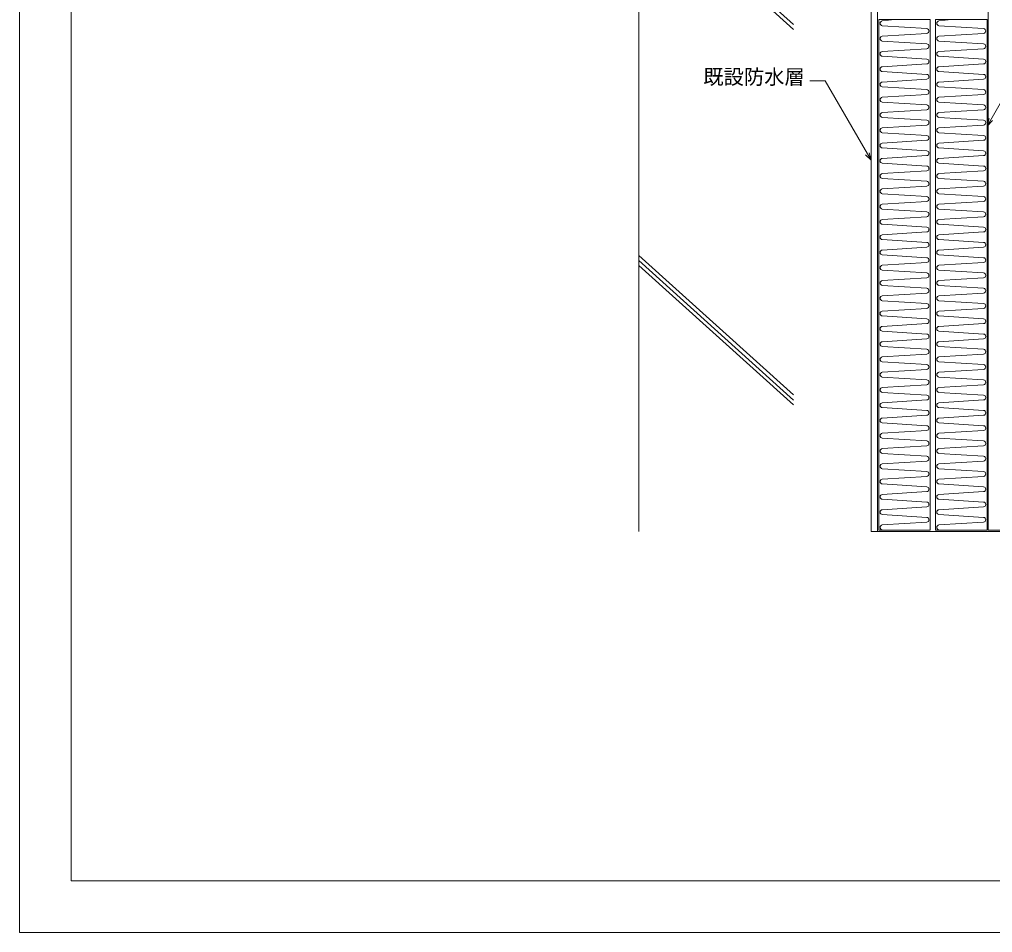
# Model space of a CAD drawing. Units: millimetres, scale not verified. Extents: x -840 to 840, y -594 to 594.
# Drawn here: x -840 to -85, y -594 to 114 of the extents above; entities that cross this region are included whole.
import ezdxf
from ezdxf.enums import TextEntityAlignment as Align

# ---------------------------------------------------------------- set-up
doc = ezdxf.new("R2010")
doc.units = ezdxf.units.MM
doc.header["$LTSCALE"] = 2
for name, color, linetype, lineweight in [('0-0_輪郭線', 2, 'Continuous', 9), ('0-1_図面枠', 7, 'Continuous', 9), ('0-2_文字', 5, 'Continuous', 9), ('0-6_寸法線', 7, 'Continuous', 9), ('0-7_躯体', 7, 'Continuous', 9), ('0-8_断熱材', 4, 'Continuous', 9), ('0-F_緩衝フォーム', 7, 'Continuous', 9)]:
    doc.layers.add(name, color=color, linetype=linetype, lineweight=lineweight)
doc.styles.add('ＭＳ ゴシック', font='')
doc.styles.get('ＭＳ ゴシック').set_extended_font_data('MS Gothic')

msp = doc.modelspace()

# ---------------------------------------------------------------- linework, layer by layer
at = {"layer": '0-0_輪郭線'}
msp.add_lwpolyline([(800, 554), (-800, 554), (-800, -554), (800, -554)], close=True, dxfattribs=at)
at = {"layer": '0-1_図面枠'}
msp.add_lwpolyline([(840, -594), (840, 594), (-840, 594), (-840, -594)], close=True, dxfattribs=at)
at = {"layer": '0-6_寸法線'}
msp.add_line((-89.365, 31.487), (-45.22, 107.948), dxfattribs=at)
for points in [[(-179.365, 4.866), (-214.911, 66.434), (-226.911, 66.434)], [(-85.122, 35.729), (-89.365, 31.487), (-87.812, 37.282)], [(-183.607, 9.108), (-179.365, 4.866), (-180.918, 10.661)]]:
    msp.add_lwpolyline(points, dxfattribs=at)
at = {"layer": '0-7_躯体'}
for p, q in [((-359.365, 287.064), (-359.365, -282.936)), ((-359.407, 214.448), (-239.365, 106.398)), ((-359.365, 218.268), (-239.365, 110.191)), ((-179.365, 120.064), (-179.365, -282.936)), ((-174.365, 120.064), (-174.365, -282.936)), ((-359.431, -69.028), (-239.365, -177.055)), ((-359.365, -72.936), (-239.365, -181.013)), ((-359.407, -76.756), (-239.365, -184.806)), ((-179.365, -282.936), (420.635, -282.936))]:
    msp.add_line(p, q, dxfattribs=at)
at = {"layer": '0-8_断熱材'}
for p, q in [((-160.865, 114.064), (-170.643, 112.981)), ((-116.865, 114.064), (-126.643, 112.981)), ((-136.086, 107.058), (-170.643, 109.225)), ((-92.086, 107.058), (-126.643, 109.225)), ((-136.086, 103.302), (-170.643, 101.135)), ((-92.086, 103.302), (-126.643, 101.135)), ((-136.086, 95.212), (-170.643, 97.379)), ((-136.086, 91.456), (-170.643, 89.289)), ((-92.086, 95.212), (-126.643, 97.379)), ((-92.086, 91.456), (-126.643, 89.289)), ((-136.086, 83.367), (-170.643, 85.534)), ((-92.086, 83.367), (-126.643, 85.534)), ((-136.086, 79.611), (-170.643, 77.444)), ((-92.086, 79.611), (-126.643, 77.444)), ((-136.086, 71.521), (-170.643, 73.688)), ((-92.086, 71.521), (-126.643, 73.688)), ((-136.086, 67.765), (-170.643, 65.598)), ((-136.086, 59.675), (-170.643, 61.842)), ((-92.086, 67.765), (-126.643, 65.598)), ((-92.086, 59.675), (-126.643, 61.842)), ((-136.086, 55.92), (-170.643, 53.753)), ((-92.086, 55.92), (-126.643, 53.753)), ((-136.086, 47.83), (-170.643, 49.997)), ((-92.086, 47.83), (-126.643, 49.997)), ((-136.086, 44.074), (-170.643, 41.907)), ((-136.086, 35.984), (-170.643, 38.151)), ((-92.086, 44.074), (-126.643, 41.907)), ((-92.086, 35.984), (-126.643, 38.151)), ((-136.086, 32.228), (-170.643, 30.061)), ((-92.086, 32.228), (-126.643, 30.061)), ((-136.086, 24.139), (-170.643, 26.306)), ((-92.086, 24.139), (-126.643, 26.306)), ((-136.086, 20.383), (-170.643, 18.216)), ((-92.086, 20.383), (-126.643, 18.216)), ((-136.086, 12.293), (-170.643, 14.46)), ((-136.086, 8.537), (-170.643, 6.37)), ((-92.086, 12.293), (-126.643, 14.46)), ((-92.086, 8.537), (-126.643, 6.37)), ((-136.086, 0.447), (-170.643, 2.614)), ((-92.086, 0.447), (-126.643, 2.614)), ((-136.086, -3.308), (-170.643, -5.476)), ((-92.086, -3.308), (-126.643, -5.476)), ((-136.086, -11.398), (-170.643, -9.231)), ((-92.086, -11.398), (-126.643, -9.231)), ((-136.086, -15.154), (-170.643, -17.321)), ((-136.086, -23.244), (-170.643, -21.077)), ((-92.086, -15.154), (-126.643, -17.321)), ((-92.086, -23.244), (-126.643, -21.077)), ((-136.086, -27), (-170.643, -29.167)), ((-92.086, -27), (-126.643, -29.167)), ((-136.086, -35.09), (-170.643, -32.922)), ((-92.086, -35.09), (-126.643, -32.922)), ((-136.086, -38.845), (-170.643, -41.012)), ((-136.086, -46.935), (-170.643, -44.768)), ((-92.086, -38.845), (-126.643, -41.012)), ((-92.086, -46.935), (-126.643, -44.768)), ((-136.086, -50.691), (-170.643, -52.858)), ((-92.086, -50.691), (-126.643, -52.858)), ((-136.086, -58.781), (-170.643, -56.614)), ((-92.086, -58.781), (-126.643, -56.614)), ((-136.086, -62.536), (-170.643, -64.704)), ((-92.086, -62.536), (-126.643, -64.704)), ((-136.086, -70.626), (-170.643, -68.459)), ((-136.086, -74.382), (-170.643, -76.549)), ((-92.086, -70.626), (-126.643, -68.459)), ((-92.086, -74.382), (-126.643, -76.549)), ((-136.086, -82.472), (-170.643, -80.305)), ((-92.086, -82.472), (-126.643, -80.305)), ((-136.086, -86.228), (-170.643, -88.395)), ((-92.086, -86.228), (-126.643, -88.395)), ((-136.086, -94.318), (-170.643, -92.151)), ((-136.086, -98.073), (-170.643, -100.24)), ((-92.086, -94.318), (-126.643, -92.151)), ((-92.086, -98.073), (-126.643, -100.24)), ((-136.086, -106.163), (-170.643, -103.996)), ((-92.086, -106.163), (-126.643, -103.996)), ((-136.086, -109.919), (-170.643, -112.086)), ((-92.086, -109.919), (-126.643, -112.086)), ((-136.086, -118.009), (-170.643, -115.842)), ((-92.086, -118.009), (-126.643, -115.842)), ((-136.086, -121.765), (-170.643, -123.932)), ((-136.086, -129.854), (-170.643, -127.687)), ((-92.086, -121.765), (-126.643, -123.932)), ((-92.086, -129.854), (-126.643, -127.687)), ((-136.086, -133.61), (-170.643, -135.777)), ((-92.086, -133.61), (-126.643, -135.777)), ((-136.086, -141.7), (-170.643, -139.533)), ((-92.086, -141.7), (-126.643, -139.533)), ((-136.086, -145.456), (-170.643, -147.623)), ((-92.086, -145.456), (-126.643, -147.623)), ((-136.086, -153.546), (-170.643, -151.379)), ((-136.086, -157.301), (-170.643, -159.468)), ((-92.086, -153.546), (-126.643, -151.379)), ((-92.086, -157.301), (-126.643, -159.468)), ((-136.086, -165.391), (-170.643, -163.224)), ((-92.086, -165.391), (-126.643, -163.224)), ((-136.086, -169.147), (-170.643, -171.314)), ((-92.086, -169.147), (-126.643, -171.314)), ((-136.086, -177.237), (-170.643, -175.07)), ((-136.086, -180.993), (-170.643, -183.16)), ((-92.086, -177.237), (-126.643, -175.07)), ((-92.086, -180.993), (-126.643, -183.16)), ((-136.086, -189.083), (-170.643, -186.915)), ((-92.086, -189.083), (-126.643, -186.915)), ((-136.086, -192.838), (-170.643, -195.005)), ((-92.086, -192.838), (-126.643, -195.005)), ((-136.086, -200.928), (-170.643, -198.761)), ((-92.086, -200.928), (-126.643, -198.761)), ((-136.086, -204.684), (-170.643, -206.851)), ((-136.086, -212.774), (-170.643, -210.607)), ((-92.086, -204.684), (-126.643, -206.851)), ((-92.086, -212.774), (-126.643, -210.607)), ((-136.086, -216.529), (-170.643, -218.697)), ((-92.086, -216.529), (-126.643, -218.697)), ((-136.086, -224.619), (-170.643, -222.452)), ((-92.086, -224.619), (-126.643, -222.452)), ((-136.086, -228.375), (-170.643, -230.542)), ((-92.086, -228.375), (-126.643, -230.542)), ((-136.086, -236.465), (-170.643, -234.298)), ((-136.086, -240.221), (-170.643, -242.388)), ((-92.086, -236.465), (-126.643, -234.298)), ((-92.086, -240.221), (-126.643, -242.388)), ((-136.086, -248.311), (-170.643, -246.143)), ((-92.086, -248.311), (-126.643, -246.143)), ((-136.086, -252.066), (-170.643, -254.233)), ((-92.086, -252.066), (-126.643, -254.233)), ((-136.086, -260.156), (-170.643, -257.989)), ((-136.086, -263.912), (-170.643, -266.079)), ((-92.086, -260.156), (-126.643, -257.989)), ((-92.086, -263.912), (-126.643, -266.079)), ((-136.086, -272.002), (-170.643, -269.835)), ((-92.086, -272.002), (-126.643, -269.835)), ((-136.086, -275.758), (-170.643, -277.925)), ((-92.086, -275.758), (-126.643, -277.925)), ((-166.569, -281.936), (-170.643, -281.68)), ((-122.569, -281.936), (-126.643, -281.68))]:
    msp.add_line(p, q, dxfattribs=at)
at = {"layer": '0-8_断熱材', "color": 7}
for p, q in [((-133.365, 114.064), (-133.365, -281.936)), ((-133.365, 114.064), (-133.365, -281.936)), ((-89.365, 114.064), (-89.365, -281.936)), ((-133.365, -281.936), (-173.365, -281.936)), ((-129.365, -281.936), (-89.365, -281.936))]:
    msp.add_line(p, q, dxfattribs=at)
for points in [[(-173.365, -281.936), (-173.365, 114.064), (-133.365, 114.064)], [(-129.365, -281.936), (-129.365, 114.064), (-89.365, 114.064)]]:
    msp.add_lwpolyline(points, dxfattribs=at)
at = {"layer": '0-8_断熱材'}
for centre, start, end in [((-170.468, 111.103), 95.35135, 264.64865), ((-136.262, 105.18), 275.35135, 84.64865), ((-126.468, 111.103), 95.35135, 264.64865), ((-92.262, 105.18), 275.35135, 84.64865), ((-170.468, 99.257), 95.35135, 264.64865), ((-126.468, 99.257), 95.35135, 264.64865), ((-136.262, 93.334), 275.35135, 84.64865), ((-92.262, 93.334), 275.35135, 84.64865), ((-170.468, 87.412), 95.35135, 264.64865), ((-136.262, 81.489), 275.35135, 84.64865), ((-126.468, 87.412), 95.35135, 264.64865), ((-92.262, 81.489), 275.35135, 84.64865), ((-170.468, 75.566), 95.35135, 264.64865), ((-126.468, 75.566), 95.35135, 264.64865), ((-136.262, 69.643), 275.35135, 84.64865), ((-92.262, 69.643), 275.35135, 84.64865), ((-170.468, 63.72), 95.35135, 264.64865), ((-126.468, 63.72), 95.35135, 264.64865), ((-170.468, 51.875), 95.35135, 264.64865), ((-136.262, 57.797), 275.35135, 84.64865), ((-126.468, 51.875), 95.35135, 264.64865), ((-92.262, 57.797), 275.35135, 84.64865), ((-136.262, 45.952), 275.35135, 84.64865), ((-92.262, 45.952), 275.35135, 84.64865), ((-170.468, 40.029), 95.35135, 264.64865), ((-126.468, 40.029), 95.35135, 264.64865), ((-136.262, 34.106), 275.35135, 84.64865), ((-92.262, 34.106), 275.35135, 84.64865), ((-170.468, 28.183), 95.35135, 264.64865), ((-136.262, 22.261), 275.35135, 84.64865), ((-126.468, 28.183), 95.35135, 264.64865), ((-92.262, 22.261), 275.35135, 84.64865), ((-170.468, 16.338), 95.35135, 264.64865), ((-126.468, 16.338), 95.35135, 264.64865), ((-136.262, 10.415), 275.35135, 84.64865), ((-92.262, 10.415), 275.35135, 84.64865), ((-170.468, 4.492), 95.35135, 264.64865), ((-136.262, -1.431), 275.35135, 84.64865), ((-126.468, 4.492), 95.35135, 264.64865), ((-92.262, -1.431), 275.35135, 84.64865), ((-170.468, -7.353), 95.35135, 264.64865), ((-126.468, -7.353), 95.35135, 264.64865), ((-136.262, -13.276), 275.35135, 84.64865), ((-92.262, -13.276), 275.35135, 84.64865), ((-170.468, -19.199), 95.35135, 264.64865), ((-126.468, -19.199), 95.35135, 264.64865), ((-170.468, -31.045), 95.35135, 264.64865), ((-136.262, -25.122), 275.35135, 84.64865), ((-126.468, -31.045), 95.35135, 264.64865), ((-92.262, -25.122), 275.35135, 84.64865), ((-136.262, -36.967), 275.35135, 84.64865), ((-92.262, -36.967), 275.35135, 84.64865), ((-170.468, -42.89), 95.35135, 264.64865), ((-126.468, -42.89), 95.35135, 264.64865), ((-136.262, -48.813), 275.35135, 84.64865), ((-92.262, -48.813), 275.35135, 84.64865), ((-170.468, -54.736), 95.35135, 264.64865), ((-136.262, -60.659), 275.35135, 84.64865), ((-126.468, -54.736), 95.35135, 264.64865), ((-92.262, -60.659), 275.35135, 84.64865), ((-170.468, -66.581), 95.35135, 264.64865), ((-126.468, -66.581), 95.35135, 264.64865), ((-136.262, -72.504), 275.35135, 84.64865), ((-92.262, -72.504), 275.35135, 84.64865), ((-170.468, -78.427), 95.35135, 264.64865), ((-136.262, -84.35), 275.35135, 84.64865), ((-126.468, -78.427), 95.35135, 264.64865), ((-92.262, -84.35), 275.35135, 84.64865), ((-170.468, -90.273), 95.35135, 264.64865), ((-126.468, -90.273), 95.35135, 264.64865), ((-136.262, -96.195), 275.35135, 84.64865), ((-92.262, -96.195), 275.35135, 84.64865), ((-170.468, -102.118), 95.35135, 264.64865), ((-126.468, -102.118), 95.35135, 264.64865), ((-170.468, -113.964), 95.35135, 264.64865), ((-136.262, -108.041), 275.35135, 84.64865), ((-126.468, -113.964), 95.35135, 264.64865), ((-92.262, -108.041), 275.35135, 84.64865), ((-136.262, -119.887), 275.35135, 84.64865), ((-92.262, -119.887), 275.35135, 84.64865), ((-170.468, -125.81), 95.35135, 264.64865), ((-126.468, -125.81), 95.35135, 264.64865), ((-170.468, -137.655), 95.35135, 264.64865), ((-136.262, -131.732), 275.35135, 84.64865), ((-126.468, -137.655), 95.35135, 264.64865), ((-92.262, -131.732), 275.35135, 84.64865), ((-136.262, -143.578), 275.35135, 84.64865), ((-92.262, -143.578), 275.35135, 84.64865), ((-170.468, -149.501), 95.35135, 264.64865), ((-126.468, -149.501), 95.35135, 264.64865), ((-136.262, -155.424), 275.35135, 84.64865), ((-92.262, -155.424), 275.35135, 84.64865), ((-170.468, -161.346), 95.35135, 264.64865), ((-136.262, -167.269), 275.35135, 84.64865), ((-126.468, -161.346), 95.35135, 264.64865), ((-92.262, -167.269), 275.35135, 84.64865), ((-170.468, -173.192), 95.35135, 264.64865), ((-126.468, -173.192), 95.35135, 264.64865), ((-136.262, -179.115), 275.35135, 84.64865), ((-92.262, -179.115), 275.35135, 84.64865), ((-170.468, -185.038), 95.35135, 264.64865), ((-126.468, -185.038), 95.35135, 264.64865), ((-170.468, -196.883), 95.35135, 264.64865), ((-136.262, -190.96), 275.35135, 84.64865), ((-126.468, -196.883), 95.35135, 264.64865), ((-92.262, -190.96), 275.35135, 84.64865), ((-136.262, -202.806), 275.35135, 84.64865), ((-92.262, -202.806), 275.35135, 84.64865), ((-170.468, -208.729), 95.35135, 264.64865), ((-126.468, -208.729), 95.35135, 264.64865), ((-170.468, -220.574), 95.35135, 264.64865), ((-136.262, -214.652), 275.35135, 84.64865), ((-126.468, -220.574), 95.35135, 264.64865), ((-92.262, -214.652), 275.35135, 84.64865), ((-136.262, -226.497), 275.35135, 84.64865), ((-92.262, -226.497), 275.35135, 84.64865), ((-170.468, -232.42), 95.35135, 264.64865), ((-126.468, -232.42), 95.35135, 264.64865), ((-136.262, -238.343), 275.35135, 84.64865), ((-92.262, -238.343), 275.35135, 84.64865), ((-170.468, -244.266), 95.35135, 264.64865), ((-136.262, -250.188), 275.35135, 84.64865), ((-126.468, -244.266), 95.35135, 264.64865), ((-92.262, -250.188), 275.35135, 84.64865), ((-170.468, -256.111), 95.35135, 264.64865), ((-126.468, -256.111), 95.35135, 264.64865), ((-136.262, -262.034), 275.35135, 84.64865), ((-92.262, -262.034), 275.35135, 84.64865), ((-170.468, -267.957), 95.35135, 264.64865), ((-126.468, -267.957), 95.35135, 264.64865), ((-170.468, -279.802), 95.35135, 264.64865), ((-136.262, -273.88), 275.35135, 84.64865), ((-126.468, -279.802), 95.35135, 264.64865), ((-92.262, -273.88), 275.35135, 84.64865)]:
    msp.add_arc(centre, 1.886, start, end, dxfattribs=at)
at = {"layer": '0-F_緩衝フォーム'}
msp.add_lwpolyline([(-88.365, 290.969), (-88.365, -281.936), (420.635, -281.936)], dxfattribs=at)

# ---------------------------------------------------------------- texts
at = {"layer": '0-2_文字', "color": 7, "style": 'ＭＳ ゴシック'}
msp.add_text('既設防水層', height=11.54, dxfattribs=at).set_placement((-309.481, 60.376), align=Align.BOTTOM_LEFT)

doc.saveas('drawing.dxf')
